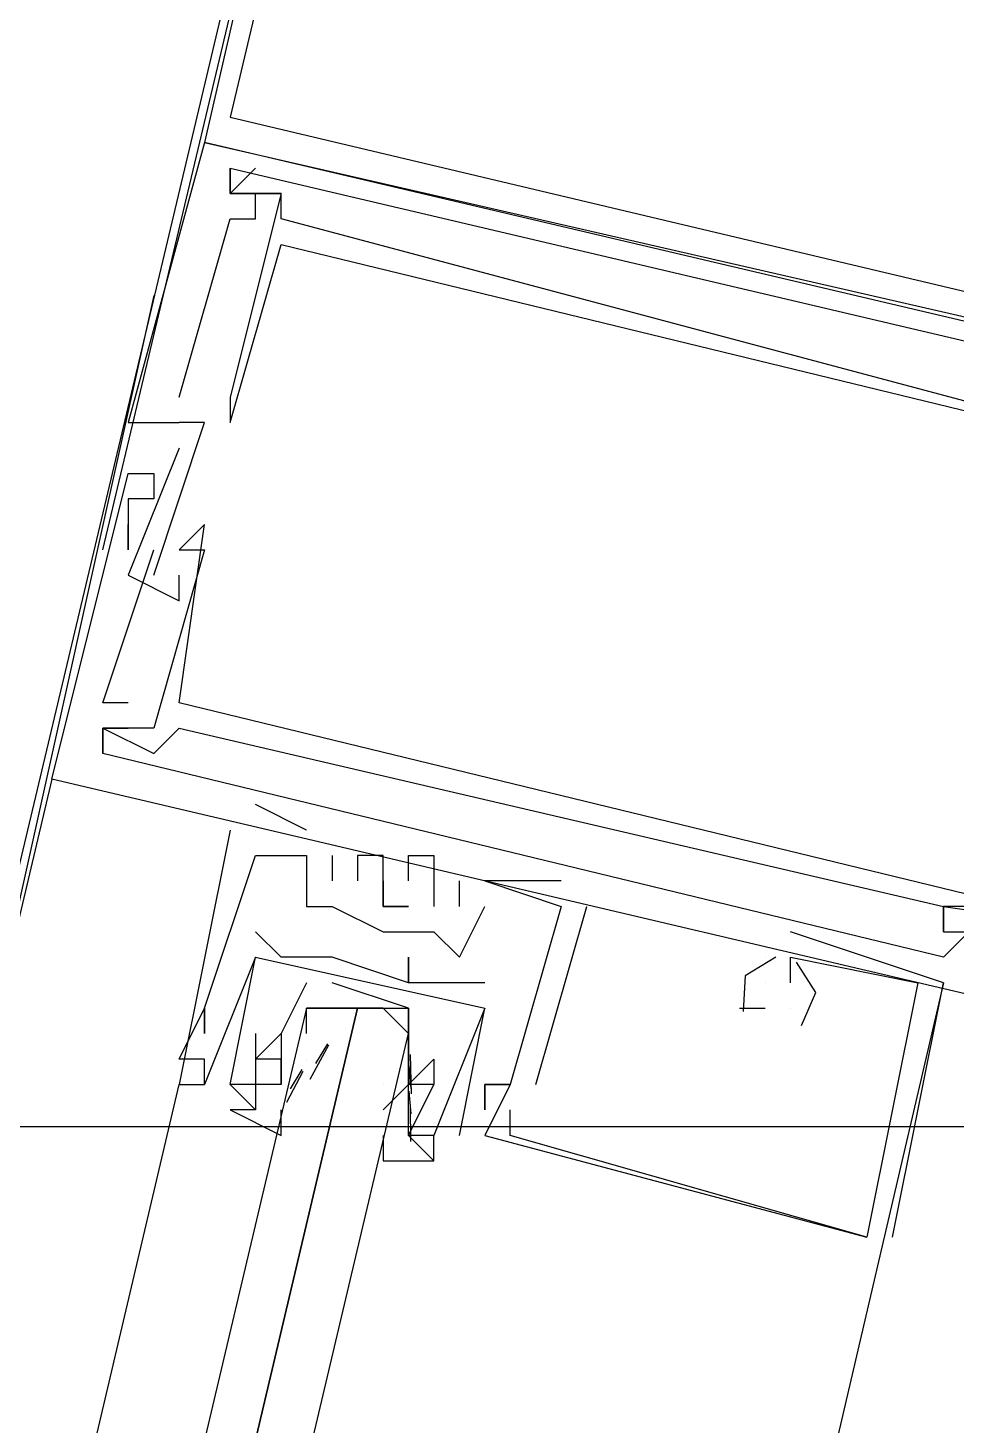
# Model space of a CAD drawing. Header units: feet. Extents: x -84 to 198, y -22 to 181.
# Drawn here: x 117.201 to 117.687, y 74.813 to 75.544 of the extents above; entities that cross this region are included whole.
import ezdxf

# ---------------------------------------------------------------- set-up
doc = ezdxf.new("R2010")
doc.units = ezdxf.units.FT
doc.layers.add('A-AREA-UNIDAD', color=30, linetype='CONTINUOUS')
doc.layers.add('A-LINEA', color=7, linetype='CONTINUOUS')

msp = doc.modelspace()

# ---------------------------------------------------------------- linework, layer by layer
at = {"layer": 'A-AREA-UNIDAD'}
msp.add_lwpolyline([(125.952, 33.6356), (127.76, 36.5689), (129.088, 39.36), (130.048, 42.08), (131.008, 46.56), (131.232, 51.4489), (130.8, 55.6089), (129.44, 61.0133), (128.96, 64.3733), (128.96, 68.7644), (129.632, 72.8889), (128.8, 72.8889), (118.24, 75.4133), (118.112, 74.9689), (117.152, 74.9689), (117.088, 75.52), (104.4, 78.5244), (104.24, 78.0444), (102.912, 78.1333), (100.928, 78.6133), (100.8, 79.36), (66.048, 87.6089), (65.6, 87.5733), (63.68, 79.2889)], dxfattribs=at)
at = {"layer": 'A-LINEA'}
for p, q in [((117.24, 75.2711), (117.76, 77.4578)), ((117.5333, 76.5244), (117.0133, 74.3378)), ((117.2933, 75.4844), (117.2933, 75.4844)), ((117.2933, 75.4844), (117.2933, 75.4844)), ((117.2933, 75.4844), (117.2933, 75.4844)), ((117.3067, 75.4578), (117.32, 75.4711)), ((117.3067, 75.4711), (117.3067, 75.4711)), ((117.3067, 75.4711), (117.3067, 75.4711)), ((117.3067, 75.4578), (117.32, 75.4711)), ((117.3067, 75.4711), (117.3067, 75.4711)), ((117.3067, 75.4711), (117.3067, 75.4711)), ((117.3067, 75.4578), (117.32, 75.4711)), ((117.3067, 75.4711), (117.3067, 75.4711)), ((117.3067, 75.4711), (117.3067, 75.4711)), ((117.32, 75.4711), (117.32, 75.4711)), ((117.32, 75.4711), (117.32, 75.4711)), ((117.32, 75.4711), (117.32, 75.4711)), ((117.3067, 75.4578), (117.3067, 75.4578)), ((117.3067, 75.4578), (117.3067, 75.4578)), ((117.3067, 75.4578), (117.3067, 75.4578)), ((117.3067, 75.4578), (117.3067, 75.4578)), ((117.3067, 75.4578), (117.3067, 75.4578)), ((117.3067, 75.4578), (117.3067, 75.4578)), ((117.3067, 75.4578), (117.3067, 75.4578)), ((117.3067, 75.4578), (117.3067, 75.4578)), ((117.3067, 75.4578), (117.3067, 75.4578)), ((117.32, 75.4578), (117.32, 75.4578)), ((117.32, 75.4578), (117.32, 75.4578)), ((117.32, 75.4578), (117.32, 75.4578)), ((117.32, 75.4578), (117.32, 75.4578)), ((117.32, 75.4578), (117.32, 75.4578)), ((117.32, 75.4578), (117.32, 75.4578)), ((117.3333, 75.4578), (117.3333, 75.4578)), ((117.3333, 75.4578), (117.3333, 75.4578)), ((117.3333, 75.4578), (117.3333, 75.4578)), ((117.3333, 75.4578), (117.3333, 75.4578)), ((117.3333, 75.4578), (117.3333, 75.4578)), ((117.3333, 75.4578), (117.3333, 75.4578)), ((117.3067, 75.4444), (117.3067, 75.4444)), ((117.3067, 75.4444), (117.3067, 75.4444)), ((117.3067, 75.4444), (117.3067, 75.4444)), ((117.32, 75.4444), (117.32, 75.4444)), ((117.32, 75.4444), (117.32, 75.4444)), ((117.32, 75.4444), (117.32, 75.4444)), ((117.3333, 75.4444), (117.3333, 75.4444)), ((117.3333, 75.4444), (117.3333, 75.4444)), ((117.3333, 75.4444), (117.3333, 75.4444)), ((117.3333, 75.4311), (117.3333, 75.4311)), ((117.3333, 75.4311), (117.3333, 75.4311)), ((117.3333, 75.4311), (117.3333, 75.4311)), ((117.2667, 75.4044), (117.16, 74.9244)), ((117.28, 75.3511), (117.28, 75.3511)), ((117.28, 75.3511), (117.28, 75.3511)), ((117.28, 75.3511), (117.28, 75.3511)), ((117.3067, 75.3511), (117.3067, 75.3511)), ((117.3067, 75.3511), (117.3067, 75.3511)), ((117.3067, 75.3511), (117.3067, 75.3511)), ((117.3067, 75.3511), (117.3067, 75.3511)), ((117.3067, 75.3511), (117.3067, 75.3511)), ((117.3067, 75.3511), (117.3067, 75.3511)), ((117.2533, 75.3378), (117.2533, 75.3378)), ((117.2533, 75.3378), (117.2533, 75.3378)), ((117.2533, 75.3378), (117.2533, 75.3378)), ((117.28, 75.3378), (117.28, 75.3378)), ((117.28, 75.3378), (117.28, 75.3378)), ((117.28, 75.3378), (117.28, 75.3378)), ((117.28, 75.3378), (117.28, 75.3378)), ((117.28, 75.3378), (117.28, 75.3378)), ((117.28, 75.3378), (117.28, 75.3378)), ((117.2933, 75.3378), (117.2933, 75.3378)), ((117.2933, 75.3378), (117.2933, 75.3378)), ((117.2933, 75.3378), (117.2933, 75.3378)), ((117.3067, 75.3378), (117.3067, 75.3378)), ((117.3067, 75.3378), (117.3067, 75.3378)), ((117.3067, 75.3378), (117.3067, 75.3378)), ((117.28, 75.3244), (117.28, 75.3244)), ((117.28, 75.3244), (117.28, 75.3244)), ((117.28, 75.3244), (117.28, 75.3244)), ((117.2533, 75.3111), (117.2533, 75.3111)), ((117.2533, 75.3111), (117.2533, 75.3111)), ((117.2533, 75.3111), (117.2533, 75.3111)), ((117.2667, 75.3111), (117.2667, 75.3111)), ((117.2667, 75.3111), (117.2667, 75.3111)), ((117.2667, 75.3111), (117.2667, 75.3111)), ((117.2533, 75.2978), (117.2533, 75.2978)), ((117.2533, 75.2978), (117.2533, 75.2978)), ((117.2533, 75.2978), (117.2533, 75.2978)), ((117.2667, 75.2978), (117.2667, 75.2978)), ((117.2667, 75.2978), (117.2667, 75.2978)), ((117.2667, 75.2978), (117.2667, 75.2978)), ((117.2533, 75.2844), (117.2533, 75.2844)), ((117.2533, 75.2844), (117.2533, 75.2844)), ((117.2533, 75.2844), (117.2533, 75.2844)), ((117.2933, 75.2844), (117.2933, 75.2844)), ((117.2933, 75.2844), (117.2933, 75.2844)), ((117.2933, 75.2844), (117.2933, 75.2844)), ((117.2533, 75.2711), (117.2533, 75.2711)), ((117.2533, 75.2711), (117.2533, 75.2711)), ((117.2533, 75.2711), (117.2533, 75.2711)), ((117.2667, 75.2711), (117.2667, 75.2711)), ((117.2667, 75.2711), (117.2667, 75.2711)), ((117.2667, 75.2711), (117.2667, 75.2711)), ((117.28, 75.2711), (117.28, 75.2711)), ((117.28, 75.2711), (117.28, 75.2711)), ((117.28, 75.2711), (117.28, 75.2711)), ((117.2933, 75.2711), (117.2933, 75.2711)), ((117.2933, 75.2711), (117.2933, 75.2711)), ((117.2933, 75.2711), (117.2933, 75.2711)), ((117.2533, 75.2578), (117.2533, 75.2578)), ((117.2533, 75.2578), (117.2533, 75.2578)), ((117.2533, 75.2578), (117.2533, 75.2578)), ((117.2667, 75.2578), (117.2667, 75.2578)), ((117.2667, 75.2578), (117.2667, 75.2578)), ((117.2667, 75.2578), (117.2667, 75.2578)), ((117.28, 75.2578), (117.28, 75.2578)), ((117.28, 75.2578), (117.28, 75.2578)), ((117.28, 75.2578), (117.28, 75.2578)), ((117.28, 75.2444), (117.28, 75.2444)), ((117.28, 75.2444), (117.28, 75.2444)), ((117.28, 75.2444), (117.28, 75.2444)), ((117.24, 75.1911), (117.24, 75.1911)), ((117.24, 75.1911), (117.24, 75.1911)), ((117.24, 75.1911), (117.24, 75.1911)), ((117.2533, 75.1911), (117.2533, 75.1911)), ((117.2533, 75.1911), (117.2533, 75.1911)), ((117.2533, 75.1911), (117.2533, 75.1911)), ((117.28, 75.1911), (117.28, 75.1911)), ((117.28, 75.1911), (117.28, 75.1911)), ((117.28, 75.1911), (117.28, 75.1911)), ((117.24, 75.1778), (117.24, 75.1778)), ((117.24, 75.1778), (117.24, 75.1778)), ((117.24, 75.1778), (117.24, 75.1778)), ((117.24, 75.1778), (117.24, 75.1778)), ((117.24, 75.1778), (117.24, 75.1778)), ((117.24, 75.1778), (117.24, 75.1778)), ((117.24, 75.1778), (117.24, 75.1778)), ((117.24, 75.1778), (117.24, 75.1778)), ((117.24, 75.1778), (117.24, 75.1778)), ((117.2533, 75.1778), (117.2533, 75.1778)), ((117.2533, 75.1778), (117.2533, 75.1778)), ((117.2533, 75.1778), (117.2533, 75.1778)), ((117.2667, 75.1778), (117.2667, 75.1778)), ((117.2667, 75.1778), (117.2667, 75.1778)), ((117.2667, 75.1778), (117.2667, 75.1778)), ((117.28, 75.1778), (117.28, 75.1778)), ((117.28, 75.1778), (117.28, 75.1778)), ((117.28, 75.1778), (117.28, 75.1778)), ((117.24, 75.1644), (117.24, 75.1644)), ((117.24, 75.1644), (117.24, 75.1644)), ((117.24, 75.1644), (117.24, 75.1644)), ((117.24, 75.1644), (117.24, 75.1644)), ((117.24, 75.1644), (117.24, 75.1644)), ((117.24, 75.1644), (117.24, 75.1644)), ((117.2667, 75.1644), (117.2667, 75.1644)), ((117.2667, 75.1644), (117.2667, 75.1644)), ((117.2667, 75.1644), (117.2667, 75.1644)), ((117.2133, 75.1511), (115.5733, 68.2178)), ((117.2133, 75.1511), (117.2133, 75.1511)), ((117.2133, 75.1511), (117.2133, 75.1511)), ((117.2133, 75.1511), (117.2133, 75.1511)), ((117.3467, 75.1244), (117.32, 75.1378)), ((117.32, 75.1378), (117.32, 75.1378)), ((117.3467, 75.1244), (117.32, 75.1378)), ((117.32, 75.1378), (117.32, 75.1378)), ((117.3467, 75.1244), (117.32, 75.1378)), ((117.32, 75.1378), (117.32, 75.1378)), ((117.3067, 75.1244), (117.3067, 75.1244)), ((117.3067, 75.1244), (117.3067, 75.1244)), ((117.3067, 75.1244), (117.3067, 75.1244)), ((117.32, 75.1244), (117.32, 75.1244)), ((117.32, 75.1244), (117.32, 75.1244)), ((117.32, 75.1244), (117.32, 75.1244)), ((117.3467, 75.1244), (117.3467, 75.1244)), ((117.3467, 75.1244), (117.3467, 75.1244)), ((117.3467, 75.1244), (117.3467, 75.1244)), ((117.32, 75.1111), (117.32, 75.1111)), ((117.32, 75.1111), (117.32, 75.1111)), ((117.32, 75.1111), (117.32, 75.1111)), ((117.3467, 75.1111), (117.3467, 75.1111)), ((117.3467, 75.1111), (117.3467, 75.1111)), ((117.3467, 75.1111), (117.3467, 75.1111)), ((117.3467, 75.1111), (117.3467, 75.1111)), ((117.3467, 75.1111), (117.3467, 75.1111)), ((117.3467, 75.1111), (117.3467, 75.1111)), ((117.36, 75.1111), (117.36, 75.1111)), ((117.36, 75.1111), (117.36, 75.1111)), ((117.36, 75.1111), (117.36, 75.1111)), ((117.3733, 75.1111), (117.3733, 75.1111)), ((117.3733, 75.1111), (117.3733, 75.1111)), ((117.3733, 75.1111), (117.3733, 75.1111)), ((117.3867, 75.1111), (117.3867, 75.1111)), ((117.3867, 75.1111), (117.3867, 75.1111)), ((117.3867, 75.1111), (117.3867, 75.1111)), ((117.4, 75.1111), (117.4, 75.1111)), ((117.4, 75.1111), (117.4, 75.1111)), ((117.4, 75.1111), (117.4, 75.1111)), ((117.4133, 75.1111), (117.4133, 75.1111)), ((117.4133, 75.1111), (117.4133, 75.1111)), ((117.4133, 75.1111), (117.4133, 75.1111)), ((117.36, 75.0978), (117.36, 75.0978)), ((117.36, 75.0978), (117.36, 75.0978)), ((117.36, 75.0978), (117.36, 75.0978)), ((117.3733, 75.0978), (117.3733, 75.0978)), ((117.3733, 75.0978), (117.3733, 75.0978)), ((117.3733, 75.0978), (117.3733, 75.0978)), ((117.3867, 75.0978), (117.3867, 75.0978)), ((117.3867, 75.0978), (117.3867, 75.0978)), ((117.3867, 75.0978), (117.3867, 75.0978)), ((117.4, 75.0978), (117.4, 75.0978)), ((117.4, 75.0978), (117.4, 75.0978)), ((117.4, 75.0978), (117.4, 75.0978)), ((117.4267, 75.0844), (117.4267, 75.0978)), ((117.4267, 75.0978), (117.4267, 75.0978)), ((117.4267, 75.0844), (117.4267, 75.0978)), ((117.4267, 75.0978), (117.4267, 75.0978)), ((117.4267, 75.0844), (117.4267, 75.0978)), ((117.4267, 75.0978), (117.4267, 75.0978)), ((117.44, 75.0978), (117.44, 75.0978)), ((117.44, 75.0978), (117.44, 75.0978)), ((117.44, 75.0978), (117.44, 75.0978)), ((117.44, 75.0978), (117.44, 75.0978)), ((117.44, 75.0978), (117.44, 75.0978)), ((117.44, 75.0978), (117.44, 75.0978)), ((117.48, 75.0978), (117.48, 75.0978)), ((117.48, 75.0978), (117.48, 75.0978)), ((117.48, 75.0978), (117.48, 75.0978)), ((117.3467, 75.0844), (117.3467, 75.0844)), ((117.3467, 75.0844), (117.3467, 75.0844)), ((117.3467, 75.0844), (117.3467, 75.0844)), ((117.36, 75.0844), (117.36, 75.0844)), ((117.36, 75.0844), (117.36, 75.0844)), ((117.36, 75.0844), (117.36, 75.0844)), ((117.3867, 75.0844), (117.3867, 75.0844)), ((117.3867, 75.0844), (117.3867, 75.0844)), ((117.3867, 75.0844), (117.3867, 75.0844)), ((117.4133, 75.0844), (117.4133, 75.0844)), ((117.4133, 75.0844), (117.4133, 75.0844)), ((117.4133, 75.0844), (117.4133, 75.0844)), ((117.4267, 75.0844), (117.4267, 75.0844)), ((117.4267, 75.0844), (117.4267, 75.0844)), ((117.4267, 75.0844), (117.4267, 75.0844)), ((117.44, 75.0844), (117.44, 75.0844)), ((117.44, 75.0844), (117.44, 75.0844)), ((117.44, 75.0844), (117.44, 75.0844)), ((117.4667, 74.9911), (117.4933, 75.0844)), ((117.4667, 74.9911), (117.4933, 75.0844)), ((117.4667, 74.9911), (117.4933, 75.0844)), ((117.48, 75.0844), (117.48, 75.0844)), ((117.48, 75.0844), (117.48, 75.0844)), ((117.48, 75.0844), (117.48, 75.0844)), ((117.48, 75.0844), (117.48, 75.0844)), ((117.48, 75.0844), (117.48, 75.0844)), ((117.48, 75.0844), (117.48, 75.0844)), ((117.4933, 75.0844), (117.4933, 75.0844)), ((117.4933, 75.0844), (117.4933, 75.0844)), ((117.4933, 75.0844), (117.4933, 75.0844)), ((117.68, 75.0844), (117.68, 75.0844)), ((117.68, 75.0844), (117.68, 75.0844)), ((117.68, 75.0844), (117.68, 75.0844)), ((117.68, 75.0844), (117.68, 75.0844)), ((117.68, 75.0844), (117.68, 75.0844)), ((117.68, 75.0844), (117.68, 75.0844)), ((117.68, 75.0844), (117.68, 75.0844)), ((117.68, 75.0844), (117.68, 75.0844)), ((117.68, 75.0844), (117.68, 75.0844)), ((117.32, 75.0711), (117.32, 75.0711)), ((117.32, 75.0711), (117.32, 75.0711)), ((117.3867, 75.0711), (117.3867, 75.0711)), ((117.3867, 75.0711), (117.3867, 75.0711)), ((117.3867, 75.0711), (117.3867, 75.0711)), ((117.4133, 75.0711), (117.4133, 75.0711)), ((117.4133, 75.0711), (117.4133, 75.0711)), ((117.4133, 75.0711), (117.4133, 75.0711)), ((117.6, 75.0711), (117.6, 75.0711)), ((117.6, 75.0711), (117.6, 75.0711)), ((117.6, 75.0711), (117.6, 75.0711)), ((117.68, 75.0711), (117.68, 75.0711)), ((117.68, 75.0711), (117.68, 75.0711)), ((117.68, 75.0711), (117.68, 75.0711)), ((117.68, 75.0711), (117.68, 75.0711)), ((117.68, 75.0711), (117.68, 75.0711)), ((117.68, 75.0711), (117.68, 75.0711)), ((117.68, 75.0711), (117.68, 75.0711)), ((117.68, 75.0711), (117.68, 75.0711)), ((117.68, 75.0711), (117.68, 75.0711)), ((117.32, 75.0578), (117.2933, 74.9911)), ((117.32, 75.0578), (117.2933, 74.9911)), ((117.32, 75.0578), (117.32, 75.0578)), ((117.32, 75.0578), (117.32, 75.0578)), ((117.3333, 75.0578), (117.3333, 75.0578)), ((117.3333, 75.0578), (117.3333, 75.0578)), ((117.3467, 75.0578), (117.3467, 75.0578)), ((117.3467, 75.0578), (117.3467, 75.0578)), ((117.36, 75.0578), (117.36, 75.0578)), ((117.36, 75.0578), (117.36, 75.0578)), ((117.4, 75.0578), (117.4, 75.0578)), ((117.4, 75.0578), (117.4, 75.0578)), ((117.4267, 75.0578), (117.4267, 75.0578)), ((117.4267, 75.0578), (117.4267, 75.0578)), ((117.4267, 75.0578), (117.4267, 75.0578)), ((117.5867, 75.0578), (117.5867, 75.0578)), ((117.5867, 75.0578), (117.5867, 75.0578)), ((117.5867, 75.0578), (117.5867, 75.0578)), ((117.5867, 75.0578), (117.5867, 75.0578)), ((117.5867, 75.0578), (117.5867, 75.0578)), ((117.5867, 75.0578), (117.5867, 75.0578)), ((117.6, 75.0578), (117.6, 75.0578)), ((117.6, 75.0578), (117.6, 75.0578)), ((117.6, 75.0578), (117.6, 75.0578)), ((117.6, 75.0578), (117.6, 75.0578)), ((117.6, 75.0578), (117.6, 75.0578)), ((117.6, 75.0578), (117.6, 75.0578)), ((117.68, 75.0578), (117.68, 75.0578)), ((117.68, 75.0578), (117.68, 75.0578)), ((117.68, 75.0578), (117.68, 75.0578)), ((117.4, 75.0444), (117.4, 75.0444)), ((117.4, 75.0444), (117.4, 75.0444)), ((117.4, 75.0444), (117.4, 75.0444)), ((117.4, 75.0444), (117.4, 75.0444)), ((117.4133, 75.0444), (117.4133, 75.0444)), ((117.4133, 75.0444), (117.4133, 75.0444)), ((117.4267, 75.0444), (117.4267, 75.0444)), ((117.4267, 75.0444), (117.4267, 75.0444)), ((117.44, 75.0444), (117.44, 75.0444)), ((117.44, 75.0444), (117.44, 75.0444)), ((117.5867, 75.0444), (117.5867, 75.0444)), ((117.5867, 75.0444), (117.5867, 75.0444)), ((117.5867, 75.0444), (117.5867, 75.0444)), ((117.6, 75.0444), (117.6, 75.0444)), ((117.6, 75.0444), (117.6, 75.0444)), ((117.6, 75.0444), (117.6, 75.0444)), ((117.6667, 75.0444), (117.6667, 75.0444)), ((117.6667, 75.0444), (117.6667, 75.0444)), ((117.6667, 75.0444), (117.6667, 75.0444)), ((117.68, 75.0444), (117.68, 75.0444)), ((117.68, 75.0444), (117.68, 75.0444)), ((117.68, 75.0444), (117.68, 75.0444)), ((117.2933, 75.0311), (117.2933, 75.0311)), ((117.2933, 75.0311), (117.2933, 75.0311)), ((117.2933, 75.0311), (117.2933, 75.0311)), ((117.2933, 75.0311), (117.2933, 75.0311)), ((117.2933, 75.0311), (117.2933, 75.0311)), ((117.2933, 75.0311), (117.2933, 75.0311)), ((117.3467, 75.0311), (117.3467, 75.0311)), ((117.3733, 75.0311), (117.3867, 75.0311)), ((117.4267, 74.9644), (117.44, 75.0311)), ((117.4267, 74.9644), (117.44, 75.0311)), ((117.44, 75.0311), (117.44, 75.0311)), ((117.44, 75.0311), (117.44, 75.0311)), ((117.44, 75.0311), (117.44, 75.0311)), ((117.44, 75.0311), (117.44, 75.0311)), ((117.5733, 75.0311), (117.5867, 75.0311)), ((117.5733, 75.0311), (117.5733, 75.0311)), ((117.5733, 75.0311), (117.5867, 75.0311)), ((117.5733, 75.0311), (117.5733, 75.0311)), ((117.5733, 75.0311), (117.5867, 75.0311)), ((117.5733, 75.0311), (117.5733, 75.0311)), ((117.5867, 75.0311), (117.5867, 75.0311)), ((117.5867, 75.0311), (117.5867, 75.0311)), ((117.5867, 75.0311), (117.5867, 75.0311)), ((117.6, 75.0311), (117.6, 75.0311)), ((117.6, 75.0311), (117.6, 75.0311)), ((117.6, 75.0311), (117.6, 75.0311)), ((117.6, 75.0311), (117.6, 75.0311)), ((117.6, 75.0311), (117.6, 75.0311)), ((117.6, 75.0311), (117.6, 75.0311)), ((117.2933, 75.0178), (117.2933, 75.0178)), ((117.2933, 75.0178), (117.2933, 75.0178)), ((117.2933, 75.0178), (117.2933, 75.0178)), ((117.32, 75.0178), (117.32, 75.0178)), ((117.32, 75.0178), (117.32, 75.0178)), ((117.3333, 75.0178), (117.3333, 75.0178)), ((117.3333, 75.0178), (117.3333, 75.0178)), ((117.3467, 75.0178), (117.3467, 75.0178)), ((117.4, 75.0178), (117.4, 75.0178)), ((117.3486, 74.9939), (117.3583, 75.0119)), ((117.3515, 75.0022), (117.3577, 75.0124)), ((117.28, 75.0044), (117.28, 75.0044)), ((117.28, 75.0044), (117.28, 75.0044)), ((117.28, 75.0044), (117.28, 75.0044)), ((117.2933, 75.0044), (117.2933, 75.0044)), ((117.2933, 75.0044), (117.2933, 75.0044)), ((117.2933, 75.0044), (117.2933, 75.0044)), ((117.32, 75.0044), (117.32, 75.0044)), ((117.32, 75.0044), (117.32, 75.0044)), ((117.3333, 75.0044), (117.3333, 75.0044)), ((117.3333, 74.9911), (117.3333, 75.0044)), ((117.3333, 75.0044), (117.3333, 75.0044)), ((117.3467, 75.0044), (117.3467, 75.0044)), ((117.4, 75.0044), (117.4, 75.0044)), ((117.4, 75.0044), (117.4, 75.0044)), ((117.4009, 75.0068), (117.4014, 74.9863)), ((117.4133, 75.0044), (117.4133, 75.0044)), ((117.4133, 75.0044), (117.4133, 75.0044)), ((117.4133, 75.0044), (117.4133, 75.0044)), ((117.4133, 75.0044), (117.4133, 75.0044)), ((117.4133, 75.0044), (117.4133, 75.0044)), ((117.4133, 75.0044), (117.4133, 75.0044)), ((117.3364, 74.9818), (117.3448, 74.9981)), ((117.3382, 74.9889), (117.3444, 74.999)), ((117.4001, 75.0009), (117.4012, 74.9891)), ((116.8933, 73.3511), (117.28, 74.9911)), ((117.28, 74.9911), (117.28, 74.9911)), ((117.28, 74.9911), (117.28, 74.9911)), ((117.28, 74.9911), (117.28, 74.9911)), ((117.2933, 74.9911), (117.2933, 74.9911)), ((117.2933, 74.9911), (117.2933, 74.9911)), ((117.2933, 74.9911), (117.2933, 74.9911)), ((117.2933, 74.9911), (117.2933, 74.9911)), ((117.2933, 74.9911), (117.2933, 74.9911)), ((117.3067, 74.9911), (117.32, 74.9778)), ((117.3067, 74.9911), (117.3067, 74.9911)), ((117.3067, 74.9911), (117.3067, 74.9911)), ((117.3067, 74.9911), (117.32, 74.9778)), ((117.3067, 74.9911), (117.3067, 74.9911)), ((117.3067, 74.9911), (117.3067, 74.9911)), ((117.32, 74.9911), (117.32, 74.9911)), ((117.32, 74.9911), (117.32, 74.9911)), ((117.3333, 74.9911), (117.3333, 74.9911)), ((117.3333, 74.9911), (117.3333, 74.9911)), ((117.4, 74.9911), (117.3867, 74.9778)), ((117.3867, 74.9911), (117.3867, 74.9911)), ((117.4, 74.9911), (117.4, 74.9911)), ((117.4, 74.9911), (117.4, 74.9911)), ((117.4, 74.9911), (117.4, 74.9911)), ((117.4, 74.9911), (117.4, 74.9911)), ((117.4133, 74.9911), (117.4133, 74.9911)), ((117.4133, 74.9911), (117.4133, 74.9911)), ((117.4133, 74.9911), (117.4133, 74.9911)), ((117.4133, 74.9911), (117.4133, 74.9911)), ((117.44, 74.9911), (117.44, 74.9911)), ((117.44, 74.9911), (117.44, 74.9911)), ((117.44, 74.9911), (117.44, 74.9911)), ((117.44, 74.9911), (117.44, 74.9911)), ((117.44, 74.9911), (117.44, 74.9911)), ((117.44, 74.9911), (117.44, 74.9911)), ((117.4533, 74.9911), (117.4533, 74.9911)), ((117.4533, 74.9911), (117.4533, 74.9911)), ((117.4533, 74.9911), (117.4533, 74.9911)), ((117.4533, 74.9911), (117.4533, 74.9911)), ((117.4533, 74.9911), (117.4533, 74.9911)), ((117.4533, 74.9911), (117.4533, 74.9911)), ((117.4533, 74.9911), (117.4533, 74.9911)), ((117.4533, 74.9911), (117.4533, 74.9911)), ((117.4533, 74.9911), (117.4533, 74.9911)), ((117.4667, 74.9911), (117.4667, 74.9911)), ((117.4667, 74.9911), (117.4667, 74.9911)), ((117.4667, 74.9911), (117.4667, 74.9911)), ((117.4001, 74.9876), (117.4012, 74.9757)), ((117.32, 74.9778), (117.32, 74.9778)), ((117.32, 74.9778), (117.32, 74.9778)), ((117.3867, 74.9778), (117.3867, 74.9778)), ((117.3867, 74.9778), (117.3867, 74.9778)), ((117.4008, 74.9796), (117.401, 74.9613)), ((117.44, 74.9778), (117.44, 74.9778)), ((117.44, 74.9778), (117.44, 74.9778)), ((117.44, 74.9778), (117.44, 74.9778)), ((117.4533, 74.9778), (117.4533, 74.9778)), ((117.4533, 74.9778), (117.4533, 74.9778)), ((117.4533, 74.9778), (117.4533, 74.9778)), ((117.4, 74.9644), (117.4133, 74.9511)), ((117.4, 74.9644), (117.4, 74.9644)), ((117.4, 74.9644), (117.4, 74.9644)), ((117.4, 74.9644), (117.4133, 74.9511)), ((117.4, 74.9644), (117.4, 74.9644)), ((117.4, 74.9644), (117.4, 74.9644)), ((117.4133, 74.9644), (117.4133, 74.9644)), ((117.4133, 74.9644), (117.4133, 74.9644)), ((117.4133, 74.9644), (117.4133, 74.9644)), ((117.4133, 74.9644), (117.4133, 74.9644)), ((117.4267, 74.9644), (117.4267, 74.9644)), ((117.4267, 74.9644), (117.4267, 74.9644)), ((117.44, 74.9644), (117.44, 74.9644)), ((117.44, 74.9644), (117.44, 74.9644)), ((117.44, 74.9644), (117.44, 74.9644)), ((117.4533, 74.9644), (117.4533, 74.9644)), ((117.4533, 74.9644), (117.4533, 74.9644)), ((117.4533, 74.9644), (117.4533, 74.9644)), ((117.4133, 74.9511), (117.4133, 74.9511)), ((117.4133, 74.9511), (117.4133, 74.9511)), ((117.64, 74.9111), (117.64, 74.9111)), ((117.64, 74.9111), (117.64, 74.9111)), ((117.64, 74.9111), (117.64, 74.9111)), ((117.64, 74.9111), (117.64, 74.9111)), ((117.64, 74.9111), (117.64, 74.9111)), ((117.64, 74.9111), (117.64, 74.9111)), ((117.6533, 74.9111), (117.6533, 74.9111)), ((117.6533, 74.9111), (117.6533, 74.9111)), ((117.6533, 74.9111), (117.6533, 74.9111))]:
    msp.add_line(p, q, dxfattribs=at)
for points in [[(117.2933, 75.4844), (118.1067, 75.2978), (118.2933, 76.1111), (117.48, 76.2978), (117.2933, 75.4844)], [(117.3067, 75.4978), (118.0933, 75.3111), (118.28, 76.0978), (117.4933, 76.2844), (117.3067, 75.4978)], [(117.9733, 75.3244), (117.2933, 75.4844), (117.2533, 75.3378), (117.28, 75.3378)], [(117.9733, 75.3244), (117.2933, 75.4844), (117.2533, 75.3378), (117.28, 75.3378)], [(117.9733, 75.3244), (117.2933, 75.4844), (117.2533, 75.3378), (117.28, 75.3378)], [(117.28, 75.3511), (117.3067, 75.4444), (117.32, 75.4444), (117.32, 75.4578), (117.3067, 75.4578), (117.3067, 75.4711), (117.76, 75.3644), (117.76, 75.3511), (117.7467, 75.3511), (117.7467, 75.3378), (117.76, 75.3378), (117.76, 75.3644)], [(117.28, 75.3511), (117.3067, 75.4444), (117.32, 75.4444), (117.32, 75.4578), (117.3067, 75.4578), (117.3067, 75.4711), (117.76, 75.3644), (117.76, 75.3511), (117.7467, 75.3511), (117.7467, 75.3378), (117.76, 75.3378), (117.76, 75.3644)], [(117.28, 75.3511), (117.3067, 75.4444), (117.32, 75.4444), (117.32, 75.4578), (117.3067, 75.4578), (117.3067, 75.4711), (117.76, 75.3644), (117.76, 75.3511), (117.7467, 75.3511), (117.7467, 75.3378), (117.76, 75.3378), (117.76, 75.3644)], [(117.3067, 75.4711), (117.3067, 75.4578), (117.3333, 75.4578), (117.3067, 75.3511), (117.3067, 75.3378)], [(117.3067, 75.4711), (117.3067, 75.4578), (117.3333, 75.4578), (117.3067, 75.3511), (117.3067, 75.3378)], [(117.3067, 75.4711), (117.3067, 75.4578), (117.3333, 75.4578), (117.3067, 75.3511), (117.3067, 75.3378)], [(117.76, 75.3511), (117.7467, 75.3644), (117.7333, 75.3378), (117.3333, 75.4444), (117.3333, 75.4578), (117.32, 75.4578)], [(117.76, 75.3511), (117.7467, 75.3644), (117.7333, 75.3378), (117.3333, 75.4444), (117.3333, 75.4578), (117.32, 75.4578)], [(117.76, 75.3511), (117.7467, 75.3644), (117.7333, 75.3378), (117.3333, 75.4444), (117.3333, 75.4578), (117.32, 75.4578)], [(117.3067, 75.3378), (117.3333, 75.4311), (117.8267, 75.3111), (117.8133, 75.2311), (117.8133, 75.2311)], [(117.3067, 75.3378), (117.3333, 75.4311), (117.8267, 75.3111), (117.8133, 75.2311), (117.8133, 75.2311)], [(117.3067, 75.3378), (117.3333, 75.4311), (117.8267, 75.3111), (117.8133, 75.2311), (117.8133, 75.2311)], [(117.2667, 75.2578), (117.2933, 75.3378), (117.28, 75.3378)], [(117.2667, 75.2578), (117.2933, 75.3378), (117.28, 75.3378)], [(117.2667, 75.2578), (117.2933, 75.3378), (117.28, 75.3378)], [(117.28, 75.3244), (117.2533, 75.2578), (117.28, 75.2444), (117.28, 75.2578)], [(117.28, 75.3244), (117.2533, 75.2578), (117.28, 75.2444), (117.28, 75.2578)], [(117.28, 75.3244), (117.2533, 75.2578), (117.28, 75.2444), (117.28, 75.2578)], [(117.88, 75.0044), (117.8933, 75.0044), (117.8933, 74.9911), (117.2133, 75.1511), (117.2533, 75.3111), (117.2667, 75.3111), (117.2667, 75.2978), (117.2533, 75.2978), (117.2533, 75.2711), (117.2533, 75.2844)], [(117.88, 75.0044), (117.8933, 75.0044), (117.8933, 74.9911), (117.2133, 75.1511), (117.2533, 75.3111), (117.2667, 75.3111), (117.2667, 75.2978), (117.2533, 75.2978), (117.2533, 75.2711), (117.2533, 75.2844)], [(117.88, 75.0044), (117.8933, 75.0044), (117.8933, 74.9911), (117.2133, 75.1511), (117.2533, 75.3111), (117.2667, 75.3111), (117.2667, 75.2978), (117.2533, 75.2978), (117.2533, 75.2711), (117.2533, 75.2844)], [(117.7733, 75.0711), (117.8, 75.1511), (117.8, 75.1644), (117.8, 75.1644), (117.7733, 75.0711), (117.28, 75.1911), (117.2933, 75.2844), (117.28, 75.2711), (117.2933, 75.2711), (117.2667, 75.1778), (117.24, 75.1778), (117.24, 75.1644), (117.24, 75.1778)], [(117.7733, 75.0711), (117.8, 75.1511), (117.8, 75.1644), (117.8, 75.1644), (117.7733, 75.0711), (117.28, 75.1911), (117.2933, 75.2844), (117.28, 75.2711), (117.2933, 75.2711), (117.2667, 75.1778), (117.24, 75.1778), (117.24, 75.1644), (117.24, 75.1778)], [(117.7733, 75.0711), (117.8, 75.1511), (117.8, 75.1644), (117.8, 75.1644), (117.7733, 75.0711), (117.28, 75.1911), (117.2933, 75.2844), (117.28, 75.2711), (117.2933, 75.2711), (117.2667, 75.1778), (117.24, 75.1778), (117.24, 75.1644), (117.24, 75.1778)], [(117.2533, 75.1911), (117.24, 75.1911), (117.2667, 75.2711)], [(117.2533, 75.1911), (117.24, 75.1911), (117.2667, 75.2711)], [(117.2533, 75.1911), (117.24, 75.1911), (117.2667, 75.2711)], [(117.24, 75.1778), (117.2667, 75.1644), (117.28, 75.1778), (117.68, 75.0844), (117.68, 75.0711)], [(117.24, 75.1644), (117.24, 75.1778), (117.2533, 75.1778)], [(117.24, 75.1778), (117.2667, 75.1644), (117.28, 75.1778), (117.68, 75.0844), (117.68, 75.0711)], [(117.24, 75.1644), (117.24, 75.1778), (117.2533, 75.1778)], [(117.24, 75.1778), (117.2667, 75.1644), (117.28, 75.1778), (117.68, 75.0844), (117.68, 75.0711)], [(117.24, 75.1644), (117.24, 75.1778), (117.2533, 75.1778)], [(117.8, 75.0978), (117.7867, 75.0978), (117.7733, 75.0311), (117.6933, 75.0578), (117.6933, 75.0844), (117.68, 75.0844), (117.68, 75.0711), (117.6933, 75.0711), (117.68, 75.0578), (117.24, 75.1644)], [(117.8, 75.0978), (117.7867, 75.0978), (117.7733, 75.0311), (117.6933, 75.0578), (117.6933, 75.0844), (117.68, 75.0844), (117.68, 75.0711), (117.6933, 75.0711), (117.68, 75.0578), (117.24, 75.1644)], [(117.8, 75.0978), (117.7867, 75.0978), (117.7733, 75.0311), (117.6933, 75.0578), (117.6933, 75.0844), (117.68, 75.0844), (117.68, 75.0711), (117.6933, 75.0711), (117.68, 75.0578), (117.24, 75.1644)], [(117.3067, 75.1244), (117.28, 74.9911), (117.2933, 74.9911), (117.2933, 75.0044), (117.28, 75.0044), (117.2933, 75.0311), (117.2933, 75.0178), (117.2933, 75.0311), (117.32, 75.1111), (117.3467, 75.1111), (117.3467, 75.0844), (117.36, 75.0844), (117.3867, 75.0711), (117.4133, 75.0711), (117.4267, 75.0578), (117.44, 75.0844)], [(117.3067, 75.1244), (117.28, 74.9911), (117.2933, 74.9911), (117.2933, 75.0044), (117.28, 75.0044), (117.2933, 75.0311), (117.2933, 75.0178), (117.2933, 75.0311), (117.32, 75.1111), (117.3467, 75.1111), (117.3467, 75.0844), (117.36, 75.0844), (117.3867, 75.0711), (117.4133, 75.0711), (117.4267, 75.0578), (117.44, 75.0844)], [(117.3067, 75.1244), (117.28, 74.9911), (117.2933, 74.9911), (117.2933, 75.0044), (117.28, 75.0044), (117.2933, 75.0311), (117.2933, 75.0178), (117.2933, 75.0311), (117.32, 75.1111), (117.3467, 75.1111), (117.3467, 75.0844), (117.36, 75.0844), (117.3867, 75.0711), (117.4133, 75.0711), (117.4267, 75.0578), (117.44, 75.0844)], [(117.36, 75.1111), (117.36, 75.0978), (117.36, 75.0978)], [(117.36, 75.1111), (117.36, 75.0978), (117.36, 75.0978)], [(117.36, 75.1111), (117.36, 75.0978), (117.36, 75.0978)], [(117.3867, 75.0978), (117.3867, 75.1111), (117.3733, 75.1111), (117.3733, 75.0978)], [(117.3867, 75.0978), (117.3867, 75.1111), (117.3733, 75.1111), (117.3733, 75.0978)], [(117.3867, 75.0978), (117.3867, 75.1111), (117.3733, 75.1111), (117.3733, 75.0978)], [(117.4, 75.0978), (117.4, 75.1111), (117.4133, 75.1111), (117.4133, 75.0844), (117.4133, 75.0844)], [(117.4, 75.0978), (117.4, 75.1111), (117.4133, 75.1111), (117.4133, 75.0844), (117.4133, 75.0844)], [(117.4, 75.0978), (117.4, 75.1111), (117.4133, 75.1111), (117.4133, 75.0844), (117.4133, 75.0844)], [(117.3867, 75.0844), (117.3867, 75.0978), (117.3867, 75.0844), (117.4, 75.0844), (117.3867, 75.0844)], [(117.3867, 75.0844), (117.3867, 75.0978), (117.3867, 75.0844), (117.4, 75.0844), (117.3867, 75.0844)], [(117.3867, 75.0844), (117.3867, 75.0978), (117.3867, 75.0844), (117.4, 75.0844), (117.3867, 75.0844)], [(117.48, 75.0978), (117.44, 75.0978), (117.44, 75.0978)], [(117.44, 75.0978), (117.48, 75.0844), (117.4533, 74.9911), (117.44, 74.9911), (117.44, 74.9778), (117.44, 74.9911), (117.4533, 74.9911), (117.44, 74.9644), (117.64, 74.9111)], [(117.48, 75.0978), (117.44, 75.0978), (117.44, 75.0978)], [(117.44, 75.0978), (117.48, 75.0844), (117.4533, 74.9911), (117.44, 74.9911), (117.44, 74.9778), (117.44, 74.9911), (117.4533, 74.9911), (117.44, 74.9644), (117.64, 74.9111)], [(117.48, 75.0978), (117.44, 75.0978), (117.44, 75.0978)], [(117.44, 75.0978), (117.48, 75.0844), (117.4533, 74.9911), (117.44, 74.9911), (117.44, 74.9778), (117.44, 74.9911), (117.4533, 74.9911), (117.44, 74.9644), (117.64, 74.9111)], [(117.68, 75.0711), (117.68, 75.0844), (117.7733, 75.0711)], [(117.68, 75.0711), (117.68, 75.0844), (117.7733, 75.0711)], [(117.68, 75.0711), (117.68, 75.0844), (117.7733, 75.0711)], [(117.44, 75.0444), (117.4267, 75.0444), (117.4133, 75.0444), (117.4, 75.0444), (117.4, 75.0578), (117.4, 75.0444), (117.36, 75.0578), (117.3467, 75.0578), (117.3333, 75.0578), (117.32, 75.0711)], [(117.44, 75.0444), (117.4267, 75.0444), (117.4133, 75.0444), (117.4, 75.0444), (117.4, 75.0578), (117.4, 75.0444), (117.36, 75.0578), (117.3467, 75.0578), (117.3333, 75.0578), (117.32, 75.0711)], [(117.6533, 74.9111), (117.68, 75.0444), (117.6, 75.0711)], [(117.6533, 74.9111), (117.68, 75.0444), (117.6, 75.0711)], [(117.6533, 74.9111), (117.68, 75.0444), (117.6, 75.0711)], [(117.32, 75.0178), (117.32, 74.9911), (117.3067, 74.9911), (117.32, 75.0578)], [(117.32, 75.0178), (117.32, 74.9911), (117.3067, 74.9911), (117.32, 75.0578)], [(117.32, 75.0578), (117.44, 75.0311), (117.4133, 74.9644), (117.4, 74.9644), (117.4133, 74.9911)], [(117.32, 75.0578), (117.44, 75.0311), (117.4133, 74.9644), (117.4, 74.9644), (117.4133, 74.9911)], [(117.6, 75.0444), (117.6, 75.0578), (117.6667, 75.0444), (117.64, 74.9111), (117.4533, 74.9644), (117.4533, 74.9778)], [(117.6, 75.0444), (117.6, 75.0578), (117.6667, 75.0444), (117.64, 74.9111), (117.4533, 74.9644), (117.4533, 74.9778)], [(117.6, 75.0444), (117.6, 75.0578), (117.6667, 75.0444), (117.64, 74.9111), (117.4533, 74.9644), (117.4533, 74.9778)], [(117.5923, 75.0578), (117.5762, 75.0481), (117.5752, 75.0293)], [(117.5923, 75.0578), (117.5762, 75.0481), (117.5752, 75.0293)], [(117.5923, 75.0578), (117.5762, 75.0481), (117.5752, 75.0293)], [(117.6057, 75.0221), (117.6133, 75.0393), (117.6032, 75.0552)], [(117.6057, 75.0221), (117.6133, 75.0393), (117.6032, 75.0552)], [(117.6057, 75.0221), (117.6133, 75.0393), (117.6032, 75.0552)], [(117.68, 75.0444), (117.2667, 73.2711), (116.8933, 71.6844)], [(117.3467, 75.0444), (117.3333, 75.0178), (117.3333, 75.0044), (117.3333, 74.9911), (117.32, 74.9911), (117.32, 74.9778), (117.3067, 74.9778), (117.3333, 74.9644), (117.3333, 74.9778)], [(117.3867, 74.9644), (117.3867, 74.9511), (117.4133, 74.9511), (117.4133, 74.9644), (117.4, 74.9644), (117.4, 74.9778), (117.4, 74.9911), (117.4, 75.0044), (117.4, 75.0311), (117.36, 75.0444)], [(117, 73.3244), (117.4, 75.0178), (117.3867, 75.0311), (117.3733, 75.0311), (116.9733, 73.3378), (117.3733, 75.0311), (117.36, 75.0311), (117.3467, 75.0311), (116.9467, 73.3378)], [(117.3467, 75.0178), (117.3467, 75.0311), (117.4, 75.0311), (117.4, 75.0178), (117.4, 75.0044)], [(117.3333, 75.0044), (117.32, 75.0044), (117.3333, 75.0178)], [(117.3333, 75.0044), (117.32, 75.0044), (117.3333, 75.0178)], [(117.4, 75.0044), (117.4, 74.9911), (117.4133, 75.0044), (117.4133, 74.9911), (117.4, 74.9911)], [(117.4, 75.0044), (117.4, 74.9911), (117.4133, 75.0044), (117.4133, 74.9911), (117.4, 74.9911)]]:
    msp.add_lwpolyline(points, dxfattribs=at)

doc.saveas('drawing.dxf')
